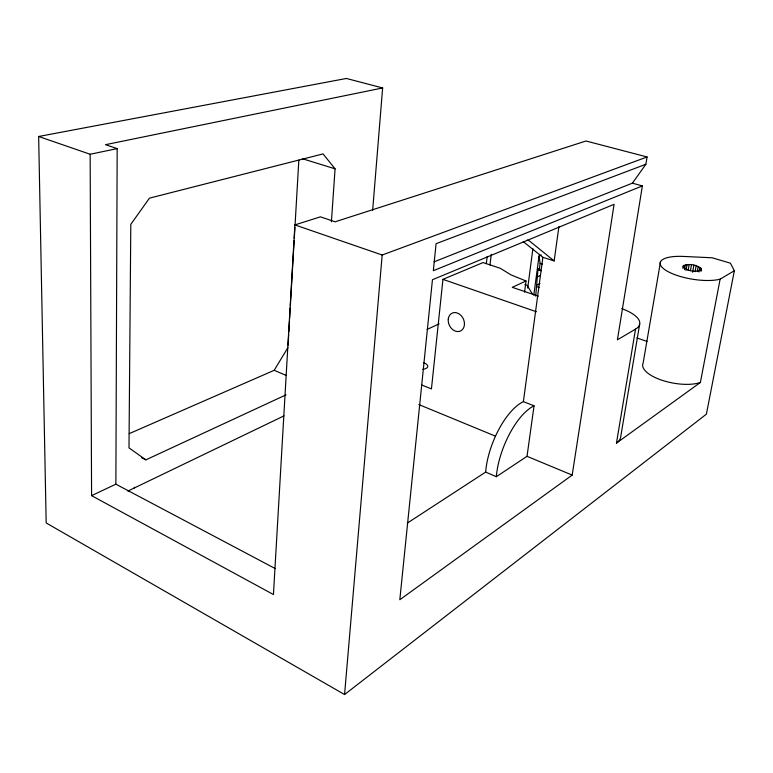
<?xml version="1.0" encoding="UTF-8"?>
<svg xmlns="http://www.w3.org/2000/svg" width="773" height="773" viewBox="0 0 773 773"><rect width="100%" height="100%" fill="white"/><g stroke="black" fill="none" stroke-linecap="round" stroke-linejoin="round"><path stroke-width="1.16" d="M275.256 568.599L115.873 484.178L117.177 148.609L105.495 144.677L382.635 87.958L372.654 210.362M134.328 487.976L134.338 487.27M535.708 296.175L537.902 270.173L539.013 268.56L539.225 270.086L541.361 270.782M434.097 261.834L632.391 183.172L645.89 164.253L647.078 156.967L586.011 140.995L335.115 221.803L320.418 216.836L294.909 224.904L273.439 594.534L91.581 495.638L90.151 154.252L38.65 136.483L46.177 522.954L344.565 694.54L706.396 414.154L734.35 270.743L730.408 263.187L712.223 257.786L683.467 256.433A33.915 10.822 9.6 0 0 666.152 270.531A33.915 10.822 9.6 0 0 720.117 279.15L734.35 270.743M288.058 345.212L288.687 334.39M288.831 331.994L289.46 321.172M289.595 318.766L290.223 307.944M290.368 305.538L294.146 240.625M294.291 238.219L294.919 227.397M295.064 224.991L298.842 160.079M331.404 221.812L335.076 168.833L323.037 153.904L149.44 198.149L130.801 224.363L128.994 447.857L145.865 459.848L286.049 394.839M344.565 694.54L382.171 255.013L647.078 156.967M524.548 292.194L526.017 280.976L511.127 274.946L500.199 268.26L483.038 262.569L442.948 279.362L431.44 388.906L421.449 384.886M701.459 269.004L701.372 269.777C695.961 272.685 687.39 271.159 683.148 266.743L683.264 265.98C688.714 263.139 697.169 264.637 701.459 269.004L701.024 271.352M486.343 263.632L487.193 256.481M489.985 265.013L491.261 254.317M527.708 288.058L532.887 248.742M533.785 295.267L539.052 255.921L541.187 254.993M539.225 270.086L540.124 263.371L539.052 255.921M407.265 523.128L485.657 472.09A52.622 22.291 -68 0 1 523.369 401.641L542.888 257.322L523.244 241.62M542.888 257.322L554.144 260.926L558.908 226.624M485.657 472.09L496.334 476.699L527.022 456.321L534.046 405.815L523.369 401.641M572.184 475.095L614.081 204.314L432.445 279.729L399.815 599.742L572.184 475.095L527.022 456.321M632.391 183.172L642.382 185.916L617.405 339.82L635.532 329.114A38.379 14.088 8.8 0 0 621.792 308.62M720.117 279.15L700.386 382.461L616.448 443.122L635.532 329.114M639.658 324.274L620.613 437.354A37.017 16.591 9.6 0 1 616.448 443.122M660.548 261.603L643.136 363.059A32.852 12.851 10.6 0 0 661.707 380.161A32.852 12.851 10.6 0 0 700.386 382.461M682.849 268.337L683.264 265.98M683.574 267.719L683.999 265.352M684.443 269.632L685.293 264.888M685.989 270.56L687.052 264.627M688.105 270.511L689.168 264.588M690.424 270.695L691.497 264.772M692.589 272.28L693.883 265.168M695.072 271.671L696.154 265.748M697.304 271.207L698.174 266.472M698.927 272.038L699.807 267.294M700.483 270.531L700.927 268.154M129.217 433.643L274.173 370.315L287.914 347.618M127.893 491.077L284 415.864M91.581 495.638L115.873 484.178M536.781 285.102L539.989 283.594M536.984 277.024L540.23 275.526M427.16 329.424L439.132 323.868M526.017 280.976L512.257 287.314L538.317 296.146M537.902 270.173L540.076 269.188M642.382 185.916L433.334 270.705L436.088 243.688L645.89 164.253M90.151 154.252L117.177 148.609M38.65 136.483L346.391 78.46L382.635 87.958M302.369 158.716L335.076 168.833M527.147 240.123L529.254 240.79L554.144 260.926M540.124 263.371L542.308 264.076M536.984 286.764L539.1 287.479M524.857 284.551L527.08 285.305L532.239 293.769M636.797 337.907L647.011 341.415M294.909 224.904L382.171 255.013M442.948 279.362L536.414 311.751M418.821 404.55L495.464 436.156M274.173 370.315L286.165 375.417M141.565 457.664L145.865 459.848M423.826 362.846A9.005 3.788 5.7 0 1 427.769 366.586A9.005 3.788 5.7 0 1 422.754 369.339M496.334 476.699A52.883 22.002 -68.1 0 1 534.046 405.815M448.263 319.075A9.865 7.691 64.8 0 0 459.462 331.375A9.865 7.691 64.8 0 0 461.259 315.732A9.865 7.691 64.8 0 0 448.263 319.075"/></g></svg>
